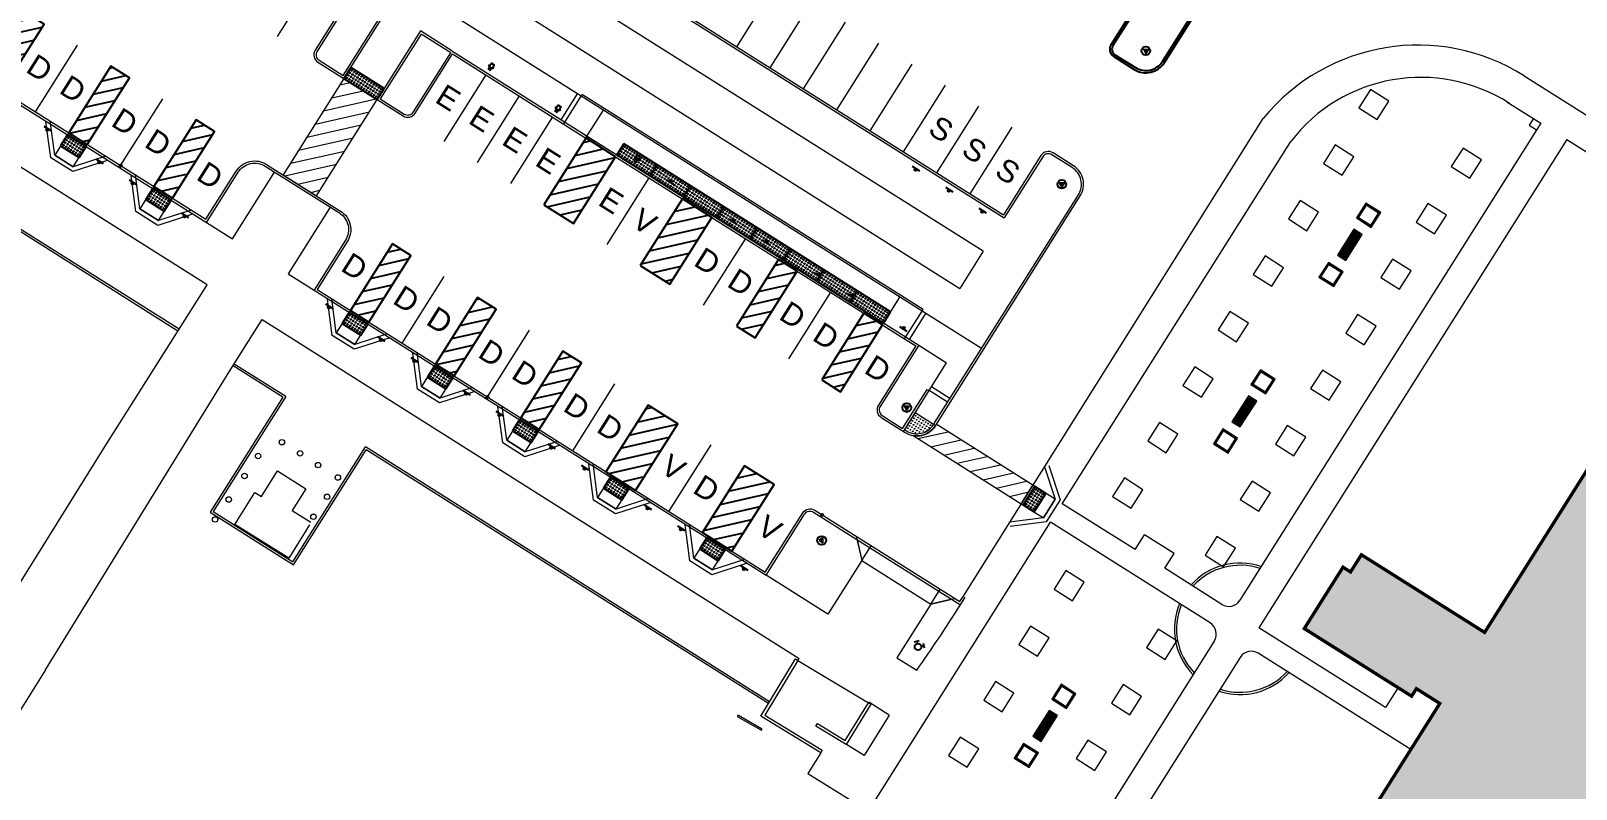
# Model space of a CAD drawing. Header units: feet. Extents: x 6763715 to 6770513, y 1886699 to 1891873.
# Drawn here: x 6766430.5 to 6766783.2, y 1889874.7 to 1890047.7 of the extents above; entities that cross this region are included whole.
import ezdxf
from ezdxf.enums import TextEntityAlignment as Align

# ---------------------------------------------------------------- set-up
doc = ezdxf.new("R2010")
doc.units = ezdxf.units.FT
doc.header["$LTSCALE"] = 48
doc.header["$MEASUREMENT"] = 0
doc.linetypes.add('PHANTOM2', pattern=[1.25, 0.625, -0.125, 0.125, -0.125, 0.125, -0.125])
doc.layers.get('0').update_dxf_attribs({"lineweight": 0})
for name, color, linetype in [('C-BLDG', 7, 'Continuous'), ('L-Curb-Back-Prop', 5, 'Continuous'), ('L-Curb-Prop', 5, 'Continuous'), ('L-Detc-Pavr-Prop', 1, 'Continuous'), ('L-Eqpt-Prop', 4, 'Continuous'), ('L-Furn-Patt', 1, 'Continuous'), ('L-Lite-Prop', 2, 'Continuous'), ('L-Sign-Reg', 2, 'Continuous'), ('L-Strp-Prop', 3, 'Continuous'), ('L-Walk-Prop', 6, 'Continuous'), ('UTILITY', 2, 'Continuous')]:
    doc.layers.add(name, color=color, linetype=linetype)
for name, color, linetype, lineweight in [('C-BLDG-HTCH', 253, 'Continuous', 0), ('C-PROP', 7, 'PHANTOM2', 0), ('C-ROAD', 5, 'Continuous', 0), ('L-Furn-Prop', 2, 'Continuous', 18), ('L-Hedr-Prop', 2, 'Continuous', 18), ('L-Ramp-Prop', 6, 'Continuous', 18), ('L-SITE-WALK', 6, 'Continuous', 0), ('L-SITE-WALL', 32, 'Continuous', 0)]:
    doc.layers.add(name, color=color, linetype=linetype, lineweight=lineweight)
doc.layers.get('L-Lite-Prop').off()
doc.styles.add('Arial', font='arial.ttf')

# ---------------------------------------------------------------- blocks, each defined once
blk = doc.blocks.new('e')
at = {"style": 'Arial'}
blk.add_text('E', height=60, dxfattribs=at).set_placement((54, 0), align=Align.MIDDLE)
blk = doc.blocks.new('Charge-Sta')
blk.add_lwpolyline([(-4.5, 1.4), (-6.8, 1.4), (-6.8, 3.7), (-4.5, 3.7), (-4.5, 11.3), (4.5, 11.3), (4.5, 3.7), (6.8, 3.7), (6.8, 1.4), (4.5, 1.4), (4.5, 0), (-4.5, 0)], close=True)
at = {"layer": 'L-Furn-Patt'}
for points in [[(-0.6, 0), (-0.6, -6.1, -0.414214), (-1.6, -7.1), (-1.8, -7.1, -0.414214), (-2.8, -6.1), (-2.8, 0)], [(0.6, 0), (0.6, -6.1, 0.414214), (1.6, -7.1), (1.8, -7.1, 0.414214), (2.8, -6.1), (2.8, 0)]]:
    blk.add_lwpolyline(points, format="xyb", dxfattribs=at)
blk = doc.blocks.new('bench')
blk.add_lwpolyline([(-39, -10), (39, -10), (39, 10), (-39, 10)], close=True)
at = {"layer": 'L-Furn-Patt'}
for p, q in [((-37, 4), (-1, 4)), ((-37, 0), (-1, 0)), ((1, 4), (37, 4)), ((1, 0), (37, 0)), ((-37, -4), (-1, -4)), ((1, -4), (37, -4))]:
    blk.add_line(p, q, dxfattribs=at)
for points in [[(-37, -8), (-1, -8), (-1, 8), (-37, 8)], [(1, -8), (37, -8), (37, 8), (1, 8)]]:
    blk.add_lwpolyline(points, close=True, dxfattribs=at)
blk = doc.blocks.new('Planter-4x4')
blk.add_lwpolyline([(-24, -24), (24, -24), (24, 24), (-24, 24)], close=True)
at = {"layer": 'L-Furn-Patt'}
blk.add_lwpolyline([(-20, -21), (20, -21, 0.414214), (21, -20), (21, 20, 0.414214), (20, 21), (-20, 21, 0.414214), (-21, 20), (-21, -20, 0.414214)], format="xyb", close=True, dxfattribs=at)
blk = doc.blocks.new('Island-End2')
at = {"layer": 'L-Curb-Back-Prop'}
blk.add_lwpolyline([(0, 54), (0, 252, 0.414214), (-18, 270), (-84, 270, 0.414214), (-138, 216), (-138, -216, 0.414214), (-84, -270), (-18, -270, 0.414214), (0, -252), (0, -54)], format="xyb", dxfattribs=at)
at = {"layer": 'L-Curb-Prop'}
blk.add_lwpolyline([(6, 60), (6, 252, 0.414214), (-18, 276), (-84, 276, 0.414214), (-144, 216), (-144, -216, 0.414214), (-84, -276), (-18, -276, 0.414214), (6, -252), (6, -60)], format="xyb", dxfattribs=at)
at = {"layer": 'L-Hedr-Prop'}
blk.add_line((0, -54), (0, 54), dxfattribs=at)
blk = doc.blocks.new('Pkg1')
at = {"layer": 'L-Strp-Prop', "lineweight": 0}
blk.add_line((0, 0), (0, -216), dxfattribs=at)
blk = doc.blocks.new('Load8')
h = blk.add_hatch()
h.set_pattern_fill('ANSI31', color=256, scale=240, angle=32.2374)
h.set_pattern_definition([(45, (-7122.795, 2310.027), (-21.2132, 21.2132), [])])
h.paths.add_polyline_path([(-48, 0), (48, 0), (48, 216), (-48, 216)])
blk.add_lwpolyline([(-48, 0), (48, 0), (48, 216), (-48, 216)], close=True)
blk = doc.blocks.new('Load5')
h = blk.add_hatch()
h.set_pattern_fill('ANSI31', color=256, scale=240, angle=32.2374)
h.set_pattern_definition([(45, (-6798.02, 1836), (-21.2132, 21.2132), [])])
h.paths.add_polyline_path([(-30, -216), (30, -216), (30, 0), (-30, 0)])
blk.add_lwpolyline([(-30, -216), (30, -216), (30, 0), (-30, 0)], close=True)
blk = doc.blocks.new('D')
at = {"style": 'Arial'}
blk.add_text('D', height=60, dxfattribs=at).set_placement((54, 0), align=Align.MIDDLE)
blk = doc.blocks.new('V')
at = {"style": 'Arial'}
blk.add_text('V', height=60, dxfattribs=at).set_placement((54, 0), align=Align.MIDDLE)
blk = doc.blocks.new('Detect-Pvr')
for p, q in [((108, 36), (0, 36)), ((0, 0), (108, 0))]:
    blk.add_line(p, q)
for centre in [(6, 30), (6, 22), (6, 14), (6, 6), (14, 30), (14, 22), (14, 14), (14, 6), (22, 30), (22, 22), (22, 14), (22, 6), (30, 30), (30, 22), (30, 14), (30, 6), (38, 30), (38, 22), (38, 14), (38, 6), (46, 30), (46, 22), (46, 14), (46, 6), (54, 30), (54, 22), (54, 14), (54, 6), (62, 30), (62, 22), (62, 14), (62, 6), (70, 30), (70, 22), (70, 14), (70, 6), (78, 30), (78, 22), (78, 14), (78, 6), (86, 30), (86, 22), (86, 14), (86, 6), (94, 30), (94, 22), (94, 14), (94, 6), (102, 30), (102, 22), (102, 14), (102, 6)]:
    blk.add_circle(centre, 1)
at = {"layer": 'Defpoints'}
for p, q in [((0, 36), (0, 0)), ((108, 0), (108, 36))]:
    blk.add_line(p, q, dxfattribs=at)
blk = doc.blocks.new('CRamp')
for points in [[(90, 0), (30, -72), (-30, -72), (-90, 0)], [(99.2, -7.7), (35.6, -84), (-35.6, -84), (-99.2, -7.7)]]:
    blk.add_lwpolyline(points)
blk.add_lwpolyline([(30, 0), (-30, 0), (-30, -72), (30, -72)], close=True)
at = {"layer": 'L-Detc-Pavr-Prop'}
blk.add_lwpolyline([(-30, -42), (30, -42), (30, -6), (-30, -6)], close=True, dxfattribs=at)
for centre in [(-24, -12), (-24, -20), (-24, -28), (-24, -36), (-16, -12), (-16, -20), (-16, -28), (-16, -36), (-8, -12), (-8, -20), (-8, -28), (-8, -36), (0, -12), (0, -20), (0, -28), (0, -36), (8, -12), (8, -20), (8, -28), (8, -36), (16, -12), (16, -20), (16, -28), (16, -36), (24, -12), (24, -20), (24, -28), (24, -36)]:
    blk.add_circle(centre, 1, dxfattribs=at)
blk = doc.blocks.new('EX-FH')
for p, q in [((-15.9, 6.4), (-6.4, 15.9)), ((-11.1, 11.1), (-6.4, 6.4)), ((6.4, 15.9), (15.9, 6.4)), ((6.4, 6.4), (11.1, 11.1))]:
    blk.add_line(p, q)
blk.add_circle((0, 0), 9)
blk = doc.blocks.new('S')
at = {"style": 'Arial'}
blk.add_text('S', height=60, dxfattribs=at).set_placement((54, 0), align=Align.MIDDLE)
blk = doc.blocks.new('Lite1')
blk.add_line((0, -36), (0, -12))
blk.add_lwpolyline([(34, -104), (34, -36), (-34, -36), (-34, -104)], close=True)
blk.add_circle((0, 0), 12)
at = {"layer": 'Defpoints'}
blk.add_circle((0, -57), 3, dxfattribs=at)
blk = doc.blocks.new('Sign-Aisle')
at = {"transparency": 33554687}
h = blk.add_hatch(color=256, dxfattribs=at)
h.dxf.hatch_style = 1
edge = h.paths.add_edge_path()
edge.add_line((-3.5, 6), (-3.5, -6))
edge.add_line((-3.5, -6), (6.9, 0))
edge.add_line((6.9, 0), (-3.5, 6))
blk.add_lwpolyline([(-3.5, 6), (-3.5, -6), (6.9, 0)], close=True)
blk.add_circle((0, 0), 12)
blk = doc.blocks.new('RegSign')
blk.add_line((-12, -3), (12, -3))
blk.add_circle((0, 0), 3)
blk = doc.blocks.new('Hdr-Tree')
blk.add_lwpolyline([(-30, 30), (-30, -30), (30, -30), (30, 30)], close=True)
blk = doc.blocks.new('Bench-Acc')
for points in [[(-37, -10), (-39, -10), (-39, 10), (1, 10)], [(37, 10), (39, 10), (39, -10), (-1, -10)], [(37, 8), (37, 12), (1, 12), (1, 8)], [(35, 8), (35, 10), (3, 10), (3, 8)], [(-37, -8), (-37, -12), (-1, -12), (-1, -8)], [(-35, -8), (-35, -10), (-3, -10), (-3, -8)]]:
    blk.add_lwpolyline(points)
at = {"layer": 'L-Furn-Patt'}
for p, q in [((-37, 4), (-1, 4)), ((1, 4), (37, 4)), ((35, 9), (3, 9)), ((-37, 0), (-1, 0)), ((-37, -4), (-1, -4)), ((-35, -9), (-3, -9)), ((1, 0), (37, 0)), ((1, -4), (37, -4))]:
    blk.add_line(p, q, dxfattribs=at)
for points in [[(-37, -8), (-1, -8), (-1, 8), (-37, 8)], [(1, -8), (37, -8), (37, 8), (1, 8)]]:
    blk.add_lwpolyline(points, close=True, dxfattribs=at)

msp = doc.modelspace()

# ---------------------------------------------------------------- hatches: boundary and pattern name
at = {"layer": 'C-BLDG-HTCH'}
h = msp.add_hatch(color=256, dxfattribs=at)
edge = h.paths.add_edge_path(flags=17)
edge.add_line((6766850.28, 1889849.81), (6766848.07, 1889851.85))
edge.add_arc((6767069.45, 1889649.24), 300.1, 132.1374, 137.534, ccw=False)
edge.add_line((6766868.11, 1889871.77), (6766870.12, 1889869.55))
edge.add_arc((6767069.45, 1889649.23), 297.11, 132.1375, 137.537)
edge = h.paths.add_edge_path()
edge.add_line((6766813.8, 1889969.2), (6766814.87, 1889970.89))
edge.add_line((6766814.87, 1889970.89), (6766866.61, 1889938.26))
edge.add_line((6766866.61, 1889938.26), (6766865.54, 1889936.57))
edge.add_line((6766865.54, 1889936.57), (6766875.83, 1889930.08))
edge.add_line((6766875.83, 1889930.08), (6766833.42, 1889862.83))
edge.add_line((6766833.42, 1889862.83), (6766832.37, 1889863.5))
edge.add_line((6766832.37, 1889863.5), (6766821.84, 1889846.82))
edge.add_line((6766821.84, 1889846.82), (6766834.89, 1889836.41))
edge.add_line((6766834.89, 1889836.41), (6766835.83, 1889837.6))
edge.add_line((6766835.83, 1889837.6), (6766838.17, 1889835.72))
edge.add_arc((6767069.13, 1889649.65), 296.59, 141.1445, 192.5739)
edge.add_line((6766779.66, 1889585.08), (6766776.73, 1889584.44))
edge.add_line((6766776.73, 1889584.44), (6766776.4, 1889585.91))
edge.add_line((6766776.4, 1889585.91), (6766754.42, 1889581.12))
edge.add_line((6766754.42, 1889581.12), (6766754.74, 1889579.65))
edge.add_line((6766754.74, 1889579.65), (6766751.81, 1889579.01))
edge.add_arc((6767069.05, 1889649.67), 325.02, 184.347, 192.5565, ccw=False)
edge.add_arc((6766734.45, 1889739.64), 115.08, 237.7627, 275.2472, ccw=False)
edge.add_line((6766673.06, 1889642.3), (6766648.83, 1889603.88))
edge.add_line((6766648.83, 1889603.88), (6766639.71, 1889609.64))
edge.add_line((6766639.71, 1889609.64), (6766637.04, 1889605.41))
edge.add_line((6766637.04, 1889605.41), (6766598.2, 1889629.9))
edge.add_line((6766598.2, 1889629.9), (6766600.87, 1889634.13))
edge.add_line((6766600.87, 1889634.13), (6766591.74, 1889639.89))
edge.add_line((6766591.74, 1889639.89), (6766613.08, 1889673.72))
edge.add_line((6766613.08, 1889673.72), (6766614.5, 1889675.98))
edge.add_line((6766614.5, 1889675.98), (6766609.14, 1889679.35))
edge.add_line((6766609.14, 1889679.35), (6766608.05, 1889677.63))
edge.add_line((6766608.05, 1889677.63), (6766583.56, 1889693.07))
edge.add_line((6766583.56, 1889693.07), (6766592.39, 1889707.08))
edge.add_line((6766592.39, 1889707.08), (6766594.14, 1889705.98))
edge.add_line((6766594.14, 1889705.98), (6766596.6, 1889709.92))
edge.add_line((6766596.6, 1889709.92), (6766624.72, 1889692.19))
edge.add_line((6766624.72, 1889692.19), (6766683.31, 1889785.09))
edge.add_line((6766683.31, 1889785.09), (6766677.95, 1889788.47))
edge.add_line((6766677.95, 1889788.47), (6766676.86, 1889786.74))
edge.add_line((6766676.86, 1889786.74), (6766652.37, 1889802.19))
edge.add_line((6766652.37, 1889802.19), (6766661.21, 1889816.2))
edge.add_line((6766661.21, 1889816.2), (6766662.93, 1889815.11))
edge.add_line((6766662.93, 1889815.11), (6766665.41, 1889819.04))
edge.add_line((6766665.41, 1889819.04), (6766693.54, 1889801.3))
edge.add_line((6766693.54, 1889801.3), (6766752.12, 1889894.2))
edge.add_line((6766752.12, 1889894.2), (6766746.77, 1889897.58))
edge.add_line((6766746.77, 1889897.58), (6766745.68, 1889895.86))
edge.add_line((6766745.68, 1889895.86), (6766721.18, 1889911.3))
edge.add_line((6766721.18, 1889911.3), (6766730.02, 1889925.31))
edge.add_line((6766730.02, 1889925.31), (6766731.74, 1889924.22))
edge.add_line((6766731.74, 1889924.22), (6766734.22, 1889928.15))
edge.add_line((6766734.22, 1889928.15), (6766762.35, 1889910.42))
edge.add_line((6766762.35, 1889910.42), (6766803.51, 1889975.69))
edge.add_line((6766803.51, 1889975.69), (6766813.8, 1889969.2))
at = {"layer": 'L-Strp-Prop', "lineweight": 0}
h = msp.add_hatch(dxfattribs=at)
h.set_pattern_fill('ANSI31', color=256, scale=20)
h.set_pattern_definition([(12.76265, (6766176.9851, 1890443.9424), (-0.552282, 2.438234), [])])
h.paths.add_polyline_path([(6766488.06, 1890014.86), (6766495.67, 1890010.06), (6766509.54, 1890032.05), (6766501.93, 1890036.86)])
h = msp.add_hatch(dxfattribs=at)
h.set_pattern_fill('ANSI31', color=256, scale=20)
h.set_pattern_definition([(12.76265, (6766180.4524, 1890449.4404), (-0.552282, 2.438234), [])])
edge = h.paths.add_edge_path()
edge.add_line((6766631.91, 1889955.34), (6766656.58, 1889939.78))
edge.add_line((6766656.58, 1889939.78), (6766659.24, 1889944.01))
edge.add_line((6766659.24, 1889944.01), (6766637.17, 1889957.93))
edge.add_line((6766637.17, 1889957.93), (6766636.97, 1889957.6))
edge.add_arc((6766632.74, 1889960.27), 5, 260.4306, 327.7626, ccw=False)

# ---------------------------------------------------------------- linework, layer by layer
at = {"layer": 'C-BLDG', "const_width": 0.75}
msp.add_lwpolyline([(6766693.54, 1889801.3), (6766752.12, 1889894.2), (6766746.77, 1889897.58), (6766745.68, 1889895.86), (6766721.18, 1889911.3), (6766730.02, 1889925.31), (6766731.74, 1889924.22), (6766734.22, 1889928.15), (6766762.35, 1889910.42), (6766803.51, 1889975.69), (6766813.8, 1889969.2), (6766814.87, 1889970.89), (6766866.61, 1889938.26), (6766865.54, 1889936.57), (6766875.83, 1889930.08), (6766833.42, 1889862.83)], dxfattribs=at)
at = {"layer": 'C-PROP', "ltscale": 0.02, "const_width": 6, "elevation": -178.8}
msp.add_lwpolyline([(6769012.67, 1888295.37, 0.136105), (6767938.83, 1887977.76, -0.282387), (6765535.01, 1887963.21), (6765125.2, 1887960.53), (6765008.26, 1888061.18), (6763829.05, 1890965.33), (6763828.78, 1890985.96), (6763983.43, 1891051.43), (6764153.83, 1890819.55), (6764199.85, 1890842), (6764151.8, 1891122.84, -0.016472), (6764351.86, 1891197.56, -0.000343), (6765614.04, 1891619.04, -0.151573), (6766084.72, 1891639.02, -0.00004), (6767109.8, 1891365.37), (6767424.22, 1891242.17)], format="xyb", dxfattribs=at)
at = {"layer": 'C-ROAD', "lineweight": 0}
for p, q in [((6766771.36, 1890037.47), (6766881.84, 1889967.67)), ((6766643.36, 1889918.73), (6766711.8, 1890027.71))]:
    msp.add_line(p, q, dxfattribs=at)
msp.add_arc((6766747.09, 1889998.97), 45.51, 57.7644, 140.8411, dxfattribs=at)
at = {"layer": 'L-Curb-Back-Prop', "lineweight": 0}
for p, q in [((6766557.2, 1890023.27), (6766629.95, 1889977.4)), ((6766633.95, 1889983.74), (6766634.21, 1889984.17))]:
    msp.add_line(p, q, dxfattribs=at)
at = {"layer": 'L-Curb-Back-Prop', "lineweight": 0, "elevation": 0}
for points in [[(6766291.76, 1890143.19), (6766301.9, 1890144.16, -0.165798), (6766307.86, 1890142.73), (6766330.81, 1890128.26, -0.414214), (6766331.28, 1890126.19), (6766325.41, 1890116.89), (6766375.74, 1890085.15, -0.414214), (6766376.21, 1890083.08), (6766367.38, 1890069.09), (6766470.58, 1890004.02), (6766477.78, 1890015.44, -0.414214), (6766483.98, 1890016.84), (6766500.9, 1890006.17, -0.414214), (6766502.31, 1889999.97), (6766495.11, 1889988.55), (6766598.3, 1889923.47), (6766607.1, 1889937.42, -0.414214), (6766609.17, 1889937.89), (6766642.7, 1889916.75), (6766643.78, 1889918.46)], [(6766504.61, 1890057.04), (6766495.8, 1890043.08, 0.414214), (6766496.27, 1890041.01), (6766501.77, 1890037.55), (6766519.64, 1890065.88)], [(6766526.33, 1890042.75), (6766519.56, 1890047.01), (6766510.23, 1890032.21), (6766515.73, 1890028.74, 0.414214), (6766517.8, 1890029.21), (6766526.33, 1890042.75)], [(6766629.92, 1889956.73), (6766630.34, 1889956.46, 0.414214), (6766636.55, 1889957.87), (6766669.62, 1890010.31, 0.414214), (6766668.21, 1890016.52), (6766663.56, 1890019.45, 0.414214), (6766661.49, 1890018.98), (6766652.69, 1890005.03)], [(6766633.18, 1889975.96), (6766624.37, 1889962, 0.414214), (6766624.84, 1889959.93), (6766629.49, 1889957)]]:
    msp.add_lwpolyline(points, format="xyb", dxfattribs=at)
for points in [[(6766545.27, 1890072.77), (6766652.69, 1890005.03)], [(6766526.6, 1890043.17), (6766633.18, 1889975.96)], [(6766556.13, 1890032.82), (6766556.4, 1890033.24), (6766634.21, 1889984.17)], [(6766629.49, 1889957), (6766635.09, 1889965.88), (6766635.52, 1889965.61)]]:
    msp.add_lwpolyline(points, dxfattribs=at)
at = {"layer": 'L-Curb-Prop', "lineweight": 0}
for p, q in [((6766545.96, 1890072.93), (6766652.53, 1890005.72)), ((6766526.75, 1890042.48), (6766557.2, 1890023.27)), ((6766629.95, 1889977.4), (6766632.48, 1889975.8)), ((6766629.65, 1889956.31), (6766635.52, 1889965.61))]:
    msp.add_line(p, q, dxfattribs=at)
at = {"layer": 'L-Curb-Prop', "lineweight": 0, "elevation": 0}
for points in [[(6766291.71, 1890143.69), (6766301.85, 1890144.65, -0.165798), (6766308.13, 1890143.16), (6766331.08, 1890128.68, -0.414214), (6766331.7, 1890125.93), (6766326.1, 1890117.04), (6766376, 1890085.58, -0.414214), (6766376.63, 1890082.82), (6766368.07, 1890069.25), (6766470.42, 1890004.71), (6766477.35, 1890015.7, -0.414214), (6766484.25, 1890017.26), (6766501.17, 1890006.6, -0.414214), (6766502.73, 1889999.7), (6766495.8, 1889988.7), (6766598.14, 1889924.16), (6766606.68, 1889937.69, -0.414214), (6766609.44, 1889938.32), (6766642.54, 1889917.44), (6766643.36, 1889918.73)], [(6766503.92, 1890056.88), (6766495.38, 1890043.35, 0.414214), (6766496.01, 1890040.59), (6766501.93, 1890036.86), (6766520.33, 1890066.04)], [(6766519.41, 1890047.7), (6766509.54, 1890032.05), (6766515.46, 1890028.32, 0.414214), (6766518.22, 1890028.95), (6766526.75, 1890042.48)], [(6766632.49, 1889975.8), (6766623.95, 1889962.27, 0.414214), (6766624.58, 1889959.51), (6766630.07, 1889956.04, 0.414214), (6766636.97, 1889957.6), (6766670.04, 1890010.05, 0.414214), (6766668.48, 1890016.94), (6766663.83, 1890019.88, 0.414214), (6766661.07, 1890019.25), (6766652.53, 1890005.72)]]:
    msp.add_lwpolyline(points, format="xyb", dxfattribs=at)
msp.add_lwpolyline([(6766633.95, 1889983.74), (6766556.13, 1890032.82)], dxfattribs=at)
at = {"layer": 'L-Detc-Pavr-Prop', "lineweight": 0, "elevation": 0}
msp.add_lwpolyline([(6766632.32, 1889960.54), (6766629.92, 1889956.73), (6766630.34, 1889956.46, 0.414214), (6766636.55, 1889957.87)], format="xyb", close=True, dxfattribs=at)
at = {"layer": 'L-Detc-Pavr-Prop', "lineweight": 0}
for centre in [(6766631.05, 1889957.59), (6766631.41, 1889958.16), (6766631.76, 1889958.72), (6766631.97, 1889957.8), (6766632.12, 1889959.28), (6766632.33, 1889958.36), (6766632.47, 1889959.85), (6766632.68, 1889958.93), (6766632.89, 1889958.01), (6766633.04, 1889959.49), (6766633.24, 1889958.57), (6766633.45, 1889957.65), (6766633.6, 1889959.14), (6766633.81, 1889958.22), (6766634.16, 1889958.78), (6766634.37, 1889957.86), (6766634.73, 1889958.42), (6766634.94, 1889957.51), (6766635.29, 1889958.07), (6766635.86, 1889957.71), (6766630.69, 1889957.03), (6766631.26, 1889956.67), (6766631.61, 1889957.24), (6766631.82, 1889956.32), (6766632.18, 1889956.88), (6766632.39, 1889955.96), (6766632.53, 1889957.44), (6766632.74, 1889956.52), (6766633.1, 1889957.09), (6766633.31, 1889956.17), (6766633.66, 1889956.73), (6766634.02, 1889957.3), (6766634.23, 1889956.38), (6766634.58, 1889956.94), (6766635.14, 1889956.59), (6766635.5, 1889957.15)]:
    msp.add_circle(centre, 0.0833, dxfattribs=at)
at = {"layer": 'L-Hedr-Prop', "lineweight": 0}
for p, q in [((6766647.89, 1889997.42), (6766540.47, 1890065.16)), ((6766535.13, 1890056.7), (6766642.55, 1889988.96)), ((6766464.29, 1889979.61), (6766376.07, 1890035.24)), ((6766464.02, 1889979.18), (6766375.8, 1890034.82)), ((6766647.89, 1889997.42), (6766642.55, 1889988.96)), ((6766488.65, 1889964.25), (6766476.89, 1889971.66)), ((6766487.96, 1889964.09), (6766476.62, 1889971.24)), ((6766599.11, 1889894.58), (6766506.83, 1889952.78)), ((6766598.85, 1889894.16), (6766506.99, 1889952.09))]:
    msp.add_line(p, q, dxfattribs=at)
at = {"layer": 'L-Hedr-Prop', "lineweight": 0, "elevation": 0}
for points in [[(6766487.96, 1889964.09), (6766471.42, 1889937.87), (6766490.45, 1889925.87), (6766506.99, 1889952.09)], [(6766488.65, 1889964.25), (6766472.11, 1889938.03), (6766490.3, 1889926.56), (6766506.83, 1889952.78)]]:
    msp.add_lwpolyline(points, dxfattribs=at)
at = {"layer": 'L-Ramp-Prop', "lineweight": 0}
for p, q in [((6766551.55, 1890027.43), (6766555.28, 1890033.35)), ((6766552.13, 1890026.48), (6766556.13, 1890032.82)), ((6766557.2, 1890023.28), (6766561.2, 1890029.62)), ((6766624.87, 1889980.6), (6766628.87, 1889986.95)), ((6766629.95, 1889977.4), (6766633.95, 1889983.74)), ((6766631.06, 1889977.29), (6766634.79, 1889983.21)), ((6766639.75, 1889962.94), (6766635.52, 1889965.61)), ((6766640.28, 1889963.79), (6766636.05, 1889966.46)), ((6766636.97, 1889957.6), (6766632.32, 1889960.54)), ((6766620.16, 1889926.82), (6766622.3, 1889930.21)), ((6766635.9, 1889916.9), (6766638.04, 1889920.28))]:
    msp.add_line(p, q, dxfattribs=at)
at = {"layer": 'L-Ramp-Prop', "lineweight": 0, "elevation": 0}
msp.add_lwpolyline([(6766618.91, 1889932.34), (6766620.16, 1889926.82), (6766635.9, 1889916.9), (6766641.42, 1889918.14)], dxfattribs=at)
at = {"layer": 'L-SITE-WALK', "lineweight": 0}
for p, q in [((6766767.42, 1890031.55), (6766775.18, 1890026.66)), ((6766775.18, 1890026.66), (6766706.5, 1889917.76)), ((6766773.49, 1890027.73), (6766772.52, 1890026.2)), ((6766772.52, 1890026.2), (6766774.21, 1890025.13)), ((6766665.94, 1889939.79), (6766718.08, 1890022.46)), ((6766781.1, 1890022.92), (6766710.82, 1889911.48)), ((6766781.1, 1890022.92), (6766867.93, 1889968.17)), ((6766386.42, 1889855.22), (6766447.45, 1889952.91)), ((6766682.54, 1889929.32), (6766665.94, 1889939.79)), ((6766621.8, 1889869.8), (6766663.27, 1889935.56)), ((6766699.69, 1889912.59), (6766663.27, 1889935.56)), ((6766682.54, 1889929.32), (6766684.67, 1889932.7)), ((6766691.44, 1889928.44), (6766684.67, 1889932.7)), ((6766689.31, 1889925.05), (6766691.44, 1889928.44)), ((6766702.36, 1889916.82), (6766689.31, 1889925.05)), ((6766700.63, 1889908.45), (6766637.69, 1889808.64)), ((6766739.71, 1889893.27), (6766710.82, 1889911.48)), ((6766706.55, 1889904.72), (6766642.01, 1889802.37)), ((6766745.5, 1889883.7), (6766710.69, 1889905.66)), ((6766605.58, 1889904), (6766621.69, 1889894.36)), ((6766742.58, 1889897.81), (6766739.71, 1889893.27))]:
    msp.add_line(p, q, dxfattribs=at)
for points in [[(6766433.84, 1889901.88), (6766475.74, 1889969.88)], [(6766494.09, 1889934.99), (6766489.33, 1889927.4), (6766477.06, 1889935.09), (6766481.61, 1889942.36), (6766483.09, 1889941.43), (6766486.76, 1889947.28), (6766493.23, 1889943.22), (6766490.1, 1889938.22), (6766494.36, 1889935.55)], [(6766433.84, 1889901.88), (6766396.86, 1889842.87), (6766482.52, 1889789.2), (6766499.66, 1889789.57)]]:
    msp.add_lwpolyline(points, dxfattribs=at)
at = {"layer": 'L-SITE-WALK', "lineweight": 0, "elevation": 0}
for points in [[(6766626.42, 1889891.55), (6766620.68, 1889882.31), (6766616.64, 1889884.84)], [(6766610.8, 1889882.95), (6766607.86, 1889878.23), (6766618.87, 1889871.36), (6766610.91, 1889858.59)]]:
    msp.add_lwpolyline(points, dxfattribs=at)
at = {"layer": 'L-SITE-WALK', "lineweight": 0}
for centre in [(6766487.78, 1889953.84), (6766482.34, 1889950.68), (6766491.93, 1889951.3), (6766496.05, 1889948.6), (6766479.24, 1889946.12), (6766500.57, 1889945.78), (6766475.65, 1889940.76), (6766498.09, 1889941.38), (6766472.54, 1889936.2), (6766494.98, 1889936.82)]:
    msp.add_circle(centre, 0.622, dxfattribs=at)
for centre, radius, start, end in [((6766747.78, 1889999.68), 37.43, 57.2515, 142.5167), ((6766706.52, 1889911.24), 15, 71.2256, 138.1686), ((6766706.52, 1889911.24), 14.5, 71.699, 137.8345), ((6766706.52, 1889911.24), 15, 157.3567, 224.2997), ((6766706.52, 1889911.24), 14.5, 157.6908, 223.8263), ((6766703.96, 1889919.36), 3, 237.7626, 327.7626), ((6766698.09, 1889910.05), 3, 327.7626, 57.7626), ((6766709.09, 1889903.12), 3, 57.7626, 147.7626), ((6766706.52, 1889911.24), 15, 251.2865, 318.1686), ((6766706.52, 1889911.24), 14.5, 251.7622, 317.8345)]:
    msp.add_arc(centre, radius, start, end, dxfattribs=at)
at = {"layer": 'L-SITE-WALL', "lineweight": 0, "elevation": 0}
for points in [[(6766605.58, 1889904), (6766598.03, 1889891.51), (6766611.15, 1889883.52), (6766610.8, 1889882.95), (6766597.11, 1889891.28), (6766605.06, 1889904.38)], [(6766622.26, 1889894.01), (6766616.62, 1889884.84), (6766609.71, 1889889.05), (6766610.06, 1889889.62), (6766616.4, 1889885.76), (6766621.69, 1889894.36)]]:
    msp.add_lwpolyline(points, close=True, dxfattribs=at)
at = {"layer": 'L-Strp-Prop', "lineweight": 0, "elevation": 0}
msp.add_lwpolyline([(6766488.06, 1890014.86), (6766495.67, 1890010.06), (6766509.54, 1890032.05), (6766501.93, 1890036.86)], close=True, dxfattribs=at)
msp.add_lwpolyline([(6766631.91, 1889955.34), (6766656.58, 1889939.78), (6766659.24, 1889944.01), (6766637.17, 1889957.93), (6766636.97, 1889957.6, -0.302547)], format="xyb", close=True, dxfattribs=at)
at = {"layer": 'L-Walk-Prop', "lineweight": 0}
for p, q in [((6766556.13, 1890032.82), (6766523.14, 1890053.62)), ((6766526.6, 1890043.17), (6766519.41, 1890047.7)), ((6766470.69, 1889989.76), (6766382.47, 1890045.39)), ((6766447.45, 1889952.91), (6766470.69, 1889989.76)), ((6766475.74, 1889969.88), (6766483.27, 1889981.83)), ((6766483.27, 1889981.83), (6766605.89, 1889904.49)), ((6766633.18, 1889975.96), (6766639.52, 1889971.96)), ((6766635.52, 1889965.61), (6766639.52, 1889971.96)), ((6766605.58, 1889904), (6766605.89, 1889904.49))]:
    msp.add_line(p, q, dxfattribs=at)
at = {"layer": 'L-Walk-Prop', "lineweight": 0, "elevation": 0}
for points in [[(6766470.58, 1890004.02), (6766476.5, 1890000.28), (6766486.1, 1890015.51)], [(6766498.79, 1890007.51), (6766489.18, 1889992.28), (6766495.11, 1889988.55)], [(6766647.48, 1889975.21), (6766633.95, 1889983.74)], [(6766619.07, 1889931.65), (6766620.16, 1889926.82), (6766612.43, 1889914.56), (6766598.3, 1889923.47)], [(6766626.42, 1889891.55), (6766621.77, 1889894.48), (6766621.69, 1889894.36)], [(6766626.42, 1889891.55), (6766621.77, 1889894.48), (6766621.69, 1889894.36)]]:
    msp.add_lwpolyline(points, dxfattribs=at)
for points in [[(6766734.4, 1890001.24), (6766732.5, 1890002.44), (6766728.75, 1889996.53), (6766730.65, 1889995.33)], [(6766710.32, 1889963.22), (6766708.41, 1889964.43), (6766704.67, 1889958.52), (6766706.57, 1889957.31)], [(6766664.83, 1889891.42), (6766662.93, 1889892.62), (6766659.18, 1889886.71), (6766661.08, 1889885.51)]]:
    msp.add_lwpolyline(points, close=True, dxfattribs=at)
msp.add_lwpolyline([(6766640.69, 1889917.98), (6766635.9, 1889916.9), (6766628.17, 1889904.63), (6766632.7, 1889901.77, 0.012984), (6766642.7, 1889916.75)], format="xyb", dxfattribs=at)
at = {"layer": 'UTILITY', "lineweight": 0, "elevation": 0}
msp.add_lwpolyline([(6766591.85, 1889891.17), (6766597.13, 1889888.15, 1), (6766597.29, 1889888.44), (6766592.02, 1889891.46, 1)], format="xyb", close=True, dxfattribs=at)

# ---------------------------------------------------------------- block references
at = {"lineweight": 0, "xscale": 0.08333333333333336, "yscale": 0.08333333333333336, "zscale": 0.08333333333333336, "rotation": 147.7626462890574}
msp.add_blockref('Island-End2', (6766688.7, 1890062.12), dxfattribs=at)
at = {"color": 3, "lineweight": 0}
for p, xscale, yscale, zscale, rotation in [((6766496.3, 1890061.68), 0.08333333333333336, 0.08333333333333336, 0.08333333333333336, 327.7626462890574), ((6766591.63, 1890044.12), 0.08333333333333338, 0.08333333333333338, 0.08333333333333338, 147.7626462136918), ((6766599.25, 1890039.32), 0.08333333333333338, 0.08333333333333338, 0.08333333333333338, 147.7626462136918), ((6766606.86, 1890034.52), 0.08333333333333338, 0.08333333333333338, 0.08333333333333338, 147.7626462136918), ((6766431.51, 1890029.24), 0.08333333333333338, 0.08333333333333338, 0.08333333333333338, 147.7626462136918), ((6766614.47, 1890029.72), 0.08333333333333338, 0.08333333333333338, 0.08333333333333338, 147.7626462136918), ((6766439.12, 1890024.44), 0.08333333333333338, 0.08333333333333338, 0.08333333333333338, 147.7626462136918), ((6766622.08, 1890024.92), 0.08333333333333338, 0.08333333333333338, 0.08333333333333338, 147.7626462136918), ((6766534.37, 1890037.68), 0.08333333333333336, 0.08333333333333336, 0.08333333333333336, 327.7626462890574), ((6766534.37, 1890037.68), -0.08333333333333333, 0.08333333333333333, 0.08333333333333333, 327.7626462327964), ((6766629.7, 1890020.12), 0.08333333333333338, 0.08333333333333338, 0.08333333333333338, 147.7626462136918), ((6766450.97, 1890016.97), 0.08333333333333338, 0.08333333333333338, 0.08333333333333338, 147.7626462136918), ((6766541.98, 1890032.88), 0.08333333333333336, 0.08333333333333336, 0.08333333333333336, 327.7626462890574), ((6766637.31, 1890015.32), 0.08333333333333338, 0.08333333333333338, 0.08333333333333338, 147.7626462136918), ((6766458.58, 1890012.17), 0.08333333333333338, 0.08333333333333338, 0.08333333333333338, 147.7626462136918), ((6766462.81, 1890009.51), -0.08333333333333334, 0.08333333333333333, 0.08333333333333333, 147.7626462890575), ((6766549.59, 1890028.08), 0.08333333333333336, 0.08333333333333336, 0.08333333333333336, 327.7626462890574), ((6766644.92, 1890010.52), 0.08333333333333338, 0.08333333333333338, 0.08333333333333338, 147.7626462136918), ((6766644.92, 1890010.52), -0.08333333333333334, 0.08333333333333333, 0.08333333333333333, 147.7626462890575), ((6766563.97, 1890019.01), 0.08333333333333336, 0.08333333333333336, 0.08333333333333336, 327.7626462890574), ((6766571.58, 1890014.21), 0.08333333333333336, 0.08333333333333336, 0.08333333333333336, 327.7626462890574), ((6766585.96, 1890005.14), 0.08333333333333336, 0.08333333333333336, 0.08333333333333336, 327.7626462890574), ((6766593.58, 1890000.34), 0.08333333333333336, 0.08333333333333336, 0.08333333333333336, 327.7626462890574), ((6766503.41, 1889983.9), 0.0833333333333333, 0.0833333333333333, 0.0833333333333333, 147.7626463293167), ((6766605.42, 1889992.87), 0.08333333333333336, 0.08333333333333336, 0.08333333333333336, 327.7626462890574), ((6766515.25, 1889976.43), 0.08333333333333338, 0.08333333333333338, 0.08333333333333338, 147.7626462136918), ((6766522.86, 1889971.63), 0.08333333333333338, 0.08333333333333338, 0.08333333333333338, 147.7626462136918), ((6766613.03, 1889988.07), 0.08333333333333336, 0.08333333333333336, 0.08333333333333336, 327.7626462890574), ((6766534.7, 1889964.17), 0.08333333333333338, 0.08333333333333338, 0.08333333333333338, 147.7626462136918), ((6766624.87, 1889980.6), 0.08333333333333336, 0.08333333333333336, 0.08333333333333336, 327.7626462890574), ((6766542.32, 1889959.36), 0.08333333333333338, 0.08333333333333338, 0.08333333333333338, 147.7626462136918), ((6766554.16, 1889951.9), 0.08333333333333338, 0.08333333333333338, 0.08333333333333338, 147.7626462136918), ((6766561.77, 1889947.1), 0.08333333333333338, 0.08333333333333338, 0.08333333333333338, 147.7626462136918), ((6766576.15, 1889938.03), 0.08333333333333338, 0.08333333333333338, 0.08333333333333338, 147.7626462136918), ((6766583.76, 1889933.23), 0.08333333333333338, 0.08333333333333338, 0.08333333333333338, 147.7626462136918), ((6766590.53, 1889928.96), -0.08333333333333334, 0.08333333333333333, 0.08333333333333333, 147.7626462890575)]:
    msp.add_blockref('Pkg1', p, dxfattribs=dict(at, xscale=xscale, yscale=yscale, zscale=zscale, rotation=rotation))
at = {"layer": 'L-Detc-Pavr-Prop', "lineweight": 0, "xscale": 0.08333333333333336, "yscale": 0.08333333333333336, "zscale": 0.08333333333333336, "rotation": 327.7626462890574}
for p in [(6766501.93, 1890036.86), (6766564.24, 1890019.43), (6766571.85, 1890014.63), (6766579.46, 1890009.83), (6766587.08, 1890005.03), (6766594.69, 1890000.23), (6766602.3, 1889995.43), (6766609.91, 1889990.63), (6766617.53, 1889985.83)]:
    msp.add_blockref('Detect-Pvr', p, dxfattribs=at)
at = {"layer": 'L-Eqpt-Prop', "lineweight": 0}
for name, p, xscale, yscale, zscale, rotation in [('Sign-Aisle', (6766685.02, 1890043.16), 0.0833333333333333, 0.0833333333333333, 0.0833333333333333, 147.7626462890573), ('Charge-Sta', (6766535.43, 1890039.37), 0.08333333333333336, 0.08333333333333336, 0.08333333333333336, 327.7626462890574), ('Charge-Sta', (6766550.66, 1890029.77), 0.08333333333333336, 0.08333333333333336, 0.08333333333333336, 327.7626462890574), ('Charge-Sta', (6766568.79, 1890018.33), 0.08333333333333336, 0.08333333333333336, 0.08333333333333336, 327.7626462890574), ('Sign-Aisle', (6766665.82, 1890012.71), 0.0833333333333333, 0.0833333333333333, 0.0833333333333333, 147.7626462890573), ('Sign-Aisle', (6766630.42, 1889961.73), 0.0833333333333333, 0.0833333333333333, 0.0833333333333333, 147.7626462890573), ('Sign-Aisle', (6766611, 1889931.42), 0.08333333333333333, 0.08333333333333333, 0.08333333333333333, 57.76264628905743)]:
    msp.add_blockref(name, p, dxfattribs=dict(at, xscale=xscale, yscale=yscale, zscale=zscale, rotation=rotation))
at = {"layer": 'L-Furn-Prop', "lineweight": 0}
for name, p, xscale, yscale, zscale, rotation in [('Planter-4x4', (6766735.86, 1890005.64), 0.08333333333333331, 0.08333333333333331, 0.08333333333333331, 237.6426462890575), ('bench', (6766731.57, 1889998.88), 0.08333333333333333, 0.08333333333333333, 0.08333333333333333, 237.6424437731878), ('Planter-4x4', (6766727.29, 1889992.13), 0.08333333333333331, 0.08333333333333331, 0.08333333333333331, 237.6426462890575), ('Planter-4x4', (6766711.77, 1889967.63), 0.08333333333333331, 0.08333333333333331, 0.08333333333333331, 237.6426462890575), ('Bench-Acc', (6766707.49, 1889960.87), 0.08333333333333331, 0.08333333333333331, 0.08333333333333331, 237.6424437554711), ('Planter-4x4', (6766703.21, 1889954.11), 0.08333333333333331, 0.08333333333333331, 0.08333333333333331, 237.6426462890575), ('Planter-4x4', (6766666.29, 1889895.82), 0.08333333333333331, 0.08333333333333331, 0.08333333333333331, 237.6426462890575), ('bench', (6766662, 1889889.07), 0.08333333333333333, 0.08333333333333333, 0.08333333333333333, 237.6424437731878), ('Planter-4x4', (6766657.72, 1889882.31), 0.08333333333333331, 0.08333333333333331, 0.08333333333333331, 237.6426462890575)]:
    msp.add_blockref(name, p, dxfattribs=dict(at, xscale=xscale, yscale=yscale, zscale=zscale, rotation=rotation))
at = {"layer": 'L-Hedr-Prop', "lineweight": 0, "xscale": 0.08333333333333333, "yscale": 0.08333333333333333, "zscale": 0.08333333333333333, "rotation": 327.6426462890575}
for p in [(6766737.07, 1890030.92), (6766729.04, 1890018.24), (6766758.19, 1890017.54), (6766721.01, 1890005.57), (6766750.16, 1890004.87), (6766712.99, 1889992.9), (6766742.13, 1889992.19), (6766704.96, 1889980.23), (6766734.11, 1889979.52), (6766696.93, 1889967.56), (6766726.08, 1889966.85), (6766688.9, 1889954.89), (6766718.05, 1889954.18), (6766680.88, 1889942.22), (6766710.02, 1889941.51), (6766702, 1889928.84), (6766667.5, 1889921.1), (6766659.47, 1889908.43), (6766688.62, 1889907.72), (6766651.44, 1889895.76), (6766680.59, 1889895.05), (6766643.42, 1889883.08), (6766672.56, 1889882.38)]:
    msp.add_blockref('Hdr-Tree', p, dxfattribs=at)
at = {"layer": 'L-Lite-Prop', "xscale": 0.08333333333333325, "yscale": 0.08333333333333325, "zscale": 0.08333333333333325, "rotation": 147.7626462890573}
for p in [(6766448.43, 1890012.96), (6766532.17, 1889960.15), (6766608.59, 1889933.23)]:
    msp.add_blockref('Lite1', p, dxfattribs=at)
at = {"layer": 'L-Ramp-Prop', "lineweight": 0}
for p, xscale, yscale, zscale, rotation in [((6766441.24, 1890023.11), 0.08333333333333336, 0.08333333333333336, 0.08333333333333336, 327.7626462890574), ((6766460.69, 1890010.84), 0.08333333333333336, 0.08333333333333336, 0.08333333333333336, 327.7626462890574), ((6766505.52, 1889982.57), 0.08333333333333336, 0.08333333333333336, 0.08333333333333336, 327.7626462890574), ((6766524.98, 1889970.3), 0.08333333333333336, 0.08333333333333336, 0.08333333333333336, 327.7626462890574), ((6766544.43, 1889958.03), 0.08333333333333336, 0.08333333333333336, 0.08333333333333336, 327.7626462890574), ((6766565.15, 1889944.96), 0.08333333333333336, 0.08333333333333336, 0.08333333333333336, 327.7626462890574), ((6766657.91, 1889941.9), 0.08333333333333333, 0.08333333333333333, 0.08333333333333333, 57.82261186371869), ((6766587.15, 1889931.09), 0.08333333333333336, 0.08333333333333336, 0.08333333333333336, 327.7626462890574)]:
    msp.add_blockref('CRamp', p, dxfattribs=dict(at, xscale=xscale, yscale=yscale, zscale=zscale, rotation=rotation))
at = {"layer": 'L-Sign-Reg', "lineweight": 0}
for p, xscale, yscale, zscale, rotation in [((6766434.25, 1890025.15), 0.08333333333333338, 0.08333333333333338, 0.08333333333333338, 147.7626462929307), ((6766446.09, 1890017.68), 0.08333333333333338, 0.08333333333333338, 0.08333333333333338, 147.7626462929307), ((6766576.46, 1890013.5), 0.08333333333333336, 0.08333333333333336, 0.08333333333333336, 327.7626462890574), ((6766632.44, 1890016.03), 0.0833333333333334, 0.0833333333333334, 0.0833333333333334, 147.7626462929308), ((6766453.71, 1890012.88), 0.08333333333333338, 0.08333333333333338, 0.08333333333333338, 147.7626462929307), ((6766640.05, 1890011.23), 0.0833333333333334, 0.0833333333333334, 0.0833333333333334, 147.7626462929308), ((6766647.66, 1890006.43), 0.0833333333333334, 0.0833333333333334, 0.0833333333333334, 147.7626462929308), ((6766465.55, 1890005.41), 0.08333333333333338, 0.08333333333333338, 0.08333333333333338, 147.7626462929307), ((6766590.84, 1890004.43), 0.08333333333333336, 0.08333333333333336, 0.08333333333333336, 327.7626462890574), ((6766598.45, 1889999.63), 0.08333333333333336, 0.08333333333333336, 0.08333333333333336, 327.7626462890574), ((6766610.29, 1889992.16), 0.08333333333333336, 0.08333333333333336, 0.08333333333333336, 327.7626462890574), ((6766617.9, 1889987.36), 0.08333333333333336, 0.08333333333333336, 0.08333333333333336, 327.7626462890574), ((6766498.53, 1889984.61), 0.08333333333333338, 0.08333333333333338, 0.08333333333333338, 147.7626462929307), ((6766629.74, 1889979.89), 0.08333333333333336, 0.08333333333333336, 0.08333333333333336, 327.7626462890574), ((6766510.38, 1889977.14), 0.08333333333333338, 0.08333333333333338, 0.08333333333333338, 147.7626462929307), ((6766517.99, 1889972.34), 0.08333333333333338, 0.08333333333333338, 0.08333333333333338, 147.7626462929307), ((6766529.83, 1889964.87), 0.08333333333333338, 0.08333333333333338, 0.08333333333333338, 147.7626462929307), ((6766537.44, 1889960.07), 0.08333333333333338, 0.08333333333333338, 0.08333333333333338, 147.7626462929307), ((6766549.29, 1889952.61), 0.08333333333333338, 0.08333333333333338, 0.08333333333333338, 147.7626462929307), ((6766556.9, 1889947.8), 0.08333333333333338, 0.08333333333333338, 0.08333333333333338, 147.7626462929307), ((6766571.28, 1889938.74), 0.08333333333333338, 0.08333333333333338, 0.08333333333333338, 147.7626462929307), ((6766578.89, 1889933.94), 0.08333333333333338, 0.08333333333333338, 0.08333333333333338, 147.7626462929307), ((6766593.27, 1889924.87), 0.08333333333333338, 0.08333333333333338, 0.08333333333333338, 147.7626462929307)]:
    msp.add_blockref('RegSign', p, dxfattribs=dict(at, xscale=xscale, yscale=yscale, zscale=zscale, rotation=rotation))
at = {"layer": 'L-Strp-Prop', "lineweight": 0, "xscale": 0.08333333333333336, "yscale": 0.08333333333333336, "zscale": 0.08333333333333336, "rotation": 327.7626462890574}
for name, p in [('Load5', (6766431.39, 1890050.6)), ('D', (6766428.7, 1890041.66)), ('Load5', (6766450.84, 1890038.33)), ('D', (6766436.31, 1890036.86)), ('e', (6766521.95, 1890034.87)), ('D', (6766448.15, 1890029.39)), ('e', (6766529.57, 1890030.07)), ('S', (6766634.5, 1890027.73)), ('D', (6766455.77, 1890024.59)), ('Load5', (6766470.29, 1890026.07)), ('e', (6766537.18, 1890025.26)), ('e', (6766544.79, 1890020.46)), ('Load8', (6766550.99, 1890005.92)), ('S', (6766642.11, 1890022.93)), ('D', (6766467.61, 1890017.12)), ('S', (6766649.72, 1890018.13)), ('e', (6766559.17, 1890011.4)), ('V', (6766566.78, 1890006.59)), ('Load8', (6766572.98, 1889992.05)), ('D', (6766500.6, 1889996.32)), ('Load5', (6766515.12, 1889997.79)), ('D', (6766581.16, 1889997.53)), ('D', (6766588.77, 1889992.73)), ('Load5', (6766603.3, 1889994.2)), ('D', (6766512.44, 1889988.85)), ('Load5', (6766534.58, 1889985.52)), ('D', (6766600.62, 1889985.26)), ('D', (6766520.05, 1889984.05)), ('Load5', (6766622.76, 1889981.93)), ('D', (6766608.23, 1889980.46)), ('D', (6766531.89, 1889976.58)), ('D', (6766539.51, 1889971.78)), ('Load5', (6766554.03, 1889973.26)), ('D', (6766620.07, 1889972.99)), ('D', (6766551.35, 1889964.31)), ('Load8', (6766565.15, 1889944.96)), ('D', (6766558.96, 1889959.51)), ('V', (6766573.34, 1889950.44)), ('Load8', (6766587.15, 1889931.09)), ('D', (6766580.95, 1889945.64)), ('V', (6766595.33, 1889936.57))]:
    msp.add_blockref(name, p, dxfattribs=at)
at = {"layer": 'UTILITY', "lineweight": 0, "xscale": 0.08333333333333336, "yscale": 0.08333333333333336, "zscale": 0.08333333333333336, "rotation": 327.7626462890574}
msp.add_blockref('EX-FH', (6766632.99, 1889907.15, 1511.93), dxfattribs=at)

doc.saveas('drawing.dxf')
